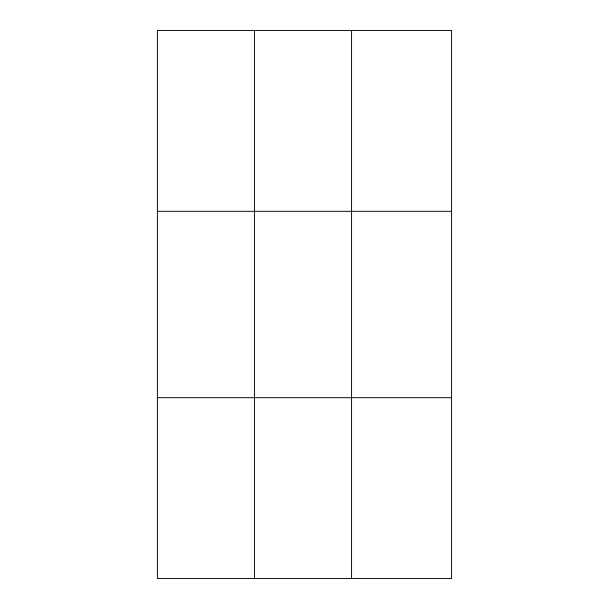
<?xml version="1.0" encoding="UTF-8"?>
<svg xmlns="http://www.w3.org/2000/svg" width="609" height="609" viewBox="0 0 609 609"><rect width="100%" height="100%" fill="white"/><g stroke="black" fill="none" stroke-linecap="round" stroke-linejoin="round"><path stroke-width="0.91" d="M254.486 30.45L254.486 578.55M351.568 30.45L351.568 578.55M157.404 211.323L451.596 211.323M157.404 397.677L451.596 397.677M451.596 30.45L451.596 578.55L157.404 578.55L157.404 30.45L451.596 30.45"/></g></svg>
